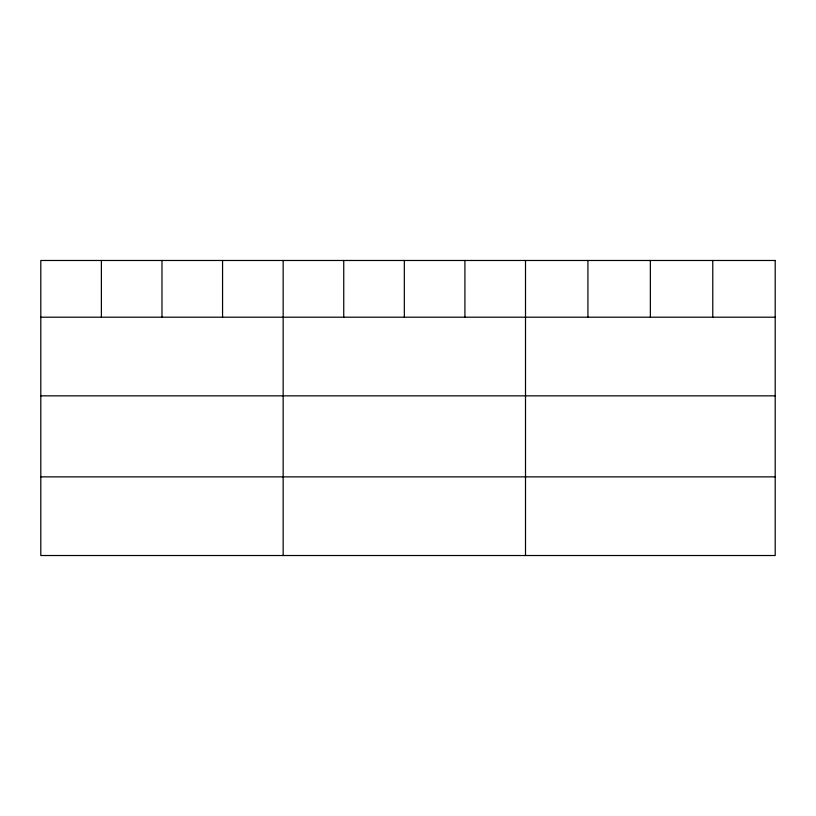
<?xml version="1.0" encoding="UTF-8"?>
<svg xmlns="http://www.w3.org/2000/svg" width="816" height="816" viewBox="0 0 816 816"><rect width="100%" height="100%" fill="white"/><g stroke="black" fill="none" stroke-linecap="round" stroke-linejoin="round"><path stroke-width="1.22" d="M40.8 317.2L775.2 317.2M40.8 395.852L775.2 395.852M40.8 476.87L775.2 476.87M712.776 260.477L712.776 317.2M650.352 260.477L650.352 317.2M587.928 260.477L587.928 317.2M525.504 260.477L525.504 555.523M464.916 260.477L464.916 317.2M404.328 260.477L404.328 317.2M343.74 260.477L343.74 317.2M283.152 260.477L283.152 555.523M222.564 260.477L222.564 317.2M161.976 260.477L161.976 317.2M101.388 260.477L101.388 317.2M775.2 260.477L40.8 260.477L40.8 555.523L775.2 555.523L775.2 260.477"/></g></svg>
